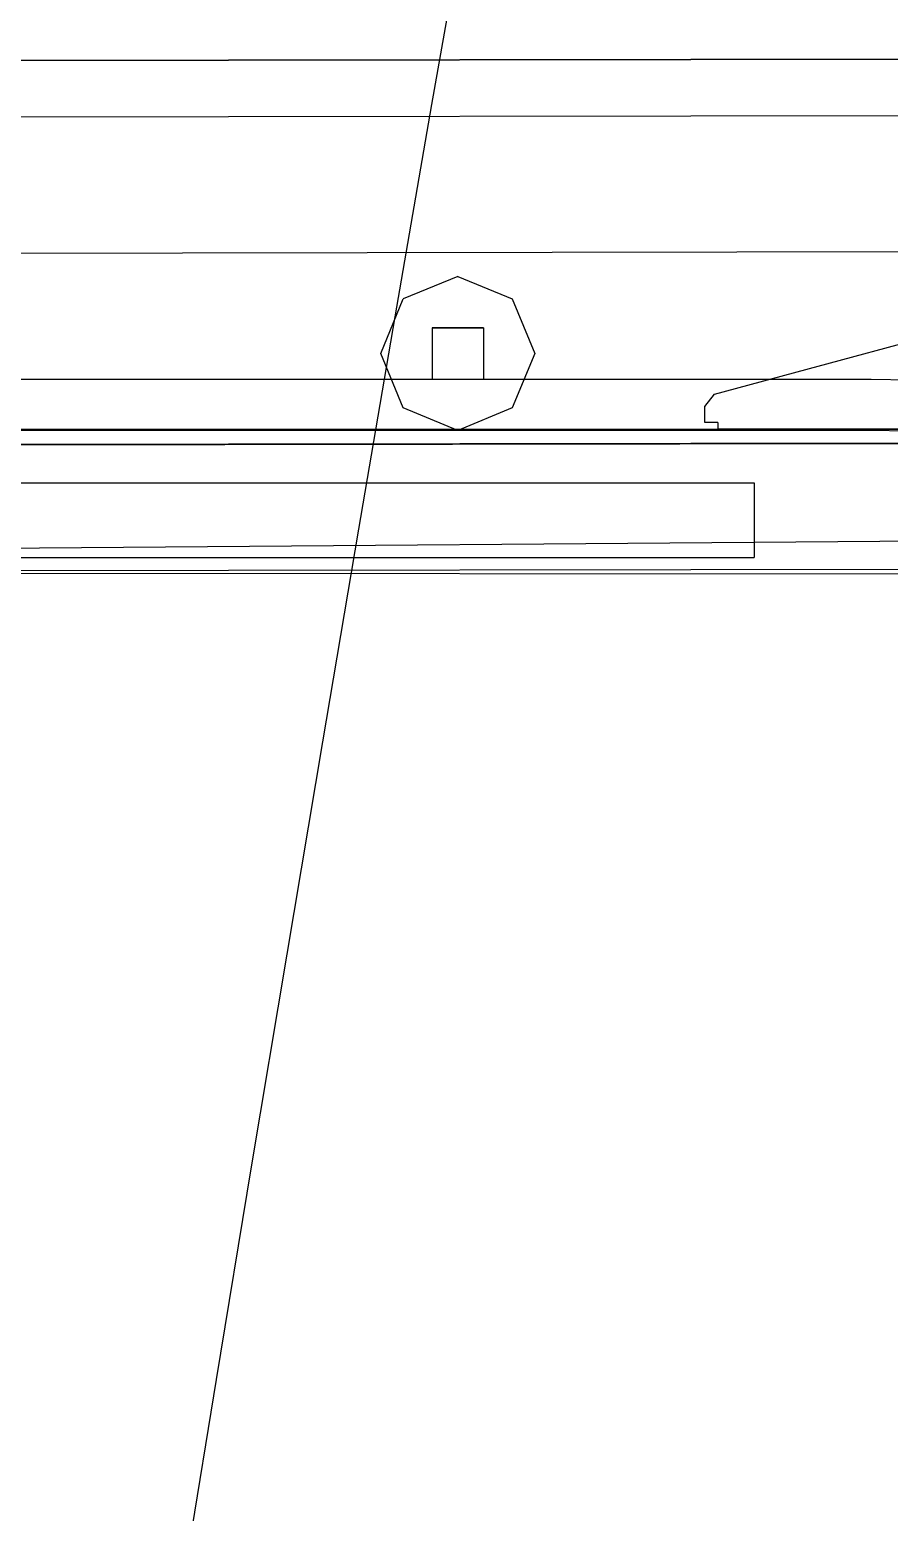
# Model space of a CAD drawing. Extents: x 11992 to 29481, y -6727 to 6811.
# Drawn here: x 19205.5 to 19272.5, y -3013.7 to -2898.2 of the extents above; entities that cross this region are included whole.
import ezdxf

# ---------------------------------------------------------------- set-up
doc = ezdxf.new("R2010")
doc.units = 0
doc.header["$MEASUREMENT"] = 0
doc.layers.get('0').update_dxf_attribs({"color": 8, "linetype": 'CONTINUOUS'})
doc.layers.add('zoylight 5回路', color=4, linetype='CONTINUOUS')

msp = doc.modelspace()

# ---------------------------------------------------------------- linework, layer by layer
for p, q in [((19290.31, -2900.44, -621.44), (18952.58, -2900.99, -621.44)), ((18952.58, -2900.99, -636.44), (19290.31, -2900.44, -636.44)), ((19290.31, -2900.44, -1059.44), (18952.58, -2900.99, -1059.44)), ((18952.58, -2900.99, -1074.44), (19290.31, -2900.44, -1074.44)), ((19290.31, -2900.44, -1497.44), (18952.58, -2900.99, -1497.44)), ((18952.58, -2900.99, -1512.44), (19290.31, -2900.44, -1512.44)), ((19290.31, -2900.44, -1935.44), (18952.58, -2900.99, -1935.44)), ((18952.58, -2900.99, -1950.44), (19290.31, -2900.44, -1950.44)), ((18953.01, -2905.38, -647.04), (19290.03, -2904.84, -647.04)), ((18953.01, -2905.38, -1085.04), (19290.03, -2904.84, -1085.04)), ((18953.01, -2905.38, -1523.04), (19290.03, -2904.84, -1523.04)), ((18953.01, -2905.38, -1961.04), (19290.03, -2904.84, -1961.04)), ((18954.04, -2915.99, -651.44), (19289.35, -2915.45, -651.44)), ((18954.04, -2915.99, -1089.44), (19289.35, -2915.45, -1089.44)), ((18954.04, -2915.99, -1527.44), (19289.35, -2915.45, -1527.44)), ((18954.04, -2915.99, -1965.44), (19289.35, -2915.45, -1965.44)), ((19238.87, -2917.41, -621.43), (19234.63, -2919.17, -621.43)), ((19238.87, -2917.41, -617.43), (19234.63, -2919.17, -617.43)), ((19238.87, -2917.41, -1059.43), (19234.63, -2919.17, -1059.43)), ((19238.87, -2917.41, -1055.43), (19234.63, -2919.17, -1055.43)), ((19238.87, -2917.41, -1497.43), (19234.63, -2919.17, -1497.43)), ((19238.87, -2917.41, -1493.43), (19234.63, -2919.17, -1493.43)), ((19238.87, -2917.41, -621.43), (19238.87, -2917.41, -617.43)), ((19238.87, -2917.41, -617.43), (19243.12, -2919.17, -617.43)), ((19238.87, -2917.41, -621.43), (19243.12, -2919.17, -621.43)), ((19238.87, -2917.41, -1059.43), (19238.87, -2917.41, -1055.43)), ((19238.87, -2917.41, -1055.43), (19243.12, -2919.17, -1055.43)), ((19238.87, -2917.41, -1059.43), (19243.12, -2919.17, -1059.43)), ((19238.87, -2917.41, -1497.43), (19238.87, -2917.41, -1493.43)), ((19238.87, -2917.41, -1493.43), (19243.12, -2919.17, -1493.43)), ((19238.87, -2917.41, -1497.43), (19243.12, -2919.17, -1497.43)), ((21679.61, -2919.41, 329.57), (19099.61, -2939.41, 329.57)), ((21679.61, -2919.41, -40.43), (19099.61, -2939.41, -40.43)), ((19232.87, -2923.41, -621.43), (19234.63, -2919.17, -621.43)), ((19232.87, -2923.41, -617.43), (19234.63, -2919.17, -617.43)), ((19232.87, -2923.41, -1059.43), (19234.63, -2919.17, -1059.43)), ((19232.87, -2923.41, -1055.43), (19234.63, -2919.17, -1055.43)), ((19232.87, -2923.41, -1497.43), (19234.63, -2919.17, -1497.43)), ((19232.87, -2923.41, -1493.43), (19234.63, -2919.17, -1493.43)), ((19234.63, -2919.17, -621.43), (19234.63, -2919.17, -617.43)), ((19234.63, -2919.17, -1059.43), (19234.63, -2919.17, -1055.43)), ((19234.63, -2919.17, -1497.43), (19234.63, -2919.17, -1493.43)), ((19243.12, -2919.17, -621.43), (19243.12, -2919.17, -617.43)), ((19243.12, -2919.17, -617.43), (19244.87, -2923.41, -617.43)), ((19243.12, -2919.17, -621.43), (19244.87, -2923.41, -621.43)), ((19243.12, -2919.17, -1059.43), (19243.12, -2919.17, -1055.43)), ((19243.12, -2919.17, -1055.43), (19244.87, -2923.41, -1055.43)), ((19243.12, -2919.17, -1059.43), (19244.87, -2923.41, -1059.43)), ((19243.12, -2919.17, -1497.43), (19243.12, -2919.17, -1493.43)), ((19243.12, -2919.17, -1493.43), (19244.87, -2923.41, -1493.43)), ((19243.12, -2919.17, -1497.43), (19244.87, -2923.41, -1497.43)), ((19236.87, -2921.41, -502.43), (19240.87, -2921.41, -502.43)), ((19240.87, -2921.41, -617.43), (19236.87, -2921.41, -617.43)), ((19236.87, -2921.41, -502.43), (19236.87, -2921.41, -617.43)), ((19236.87, -2921.41, -502.43), (19236.87, -2925.41, -502.43)), ((19236.87, -2921.41, -617.43), (19236.87, -2925.41, -617.43)), ((19236.87, -2921.41, -940.43), (19240.87, -2921.41, -940.43)), ((19240.87, -2921.41, -1055.43), (19236.87, -2921.41, -1055.43)), ((19236.87, -2921.41, -940.43), (19236.87, -2921.41, -1055.43)), ((19236.87, -2921.41, -940.43), (19236.87, -2925.41, -940.43)), ((19236.87, -2921.41, -1055.43), (19236.87, -2925.41, -1055.43)), ((19236.87, -2921.41, -1378.43), (19240.87, -2921.41, -1378.43)), ((19240.87, -2921.41, -1493.43), (19236.87, -2921.41, -1493.43)), ((19236.87, -2921.41, -1378.43), (19236.87, -2921.41, -1493.43)), ((19236.87, -2921.41, -1378.43), (19236.87, -2925.41, -1378.43)), ((19236.87, -2921.41, -1493.43), (19236.87, -2925.41, -1493.43)), ((19240.87, -2921.41, -502.43), (19240.87, -2921.41, -617.43)), ((19240.87, -2921.41, -502.43), (19240.87, -2925.41, -502.43)), ((19240.87, -2921.41, -617.43), (19240.87, -2925.41, -617.43)), ((19240.87, -2921.41, -940.43), (19240.87, -2921.41, -1055.43)), ((19240.87, -2921.41, -940.43), (19240.87, -2925.41, -940.43)), ((19240.87, -2921.41, -1055.43), (19240.87, -2925.41, -1055.43)), ((19240.87, -2921.41, -1378.43), (19240.87, -2921.41, -1493.43)), ((19240.87, -2921.41, -1378.43), (19240.87, -2925.41, -1378.43)), ((19240.87, -2921.41, -1493.43), (19240.87, -2925.41, -1493.43)), ((19258.87, -2926.59, -1590.54), (19278.34, -2921.32, -1590.54)), ((19258.87, -2926.59, -1570.54), (19278.34, -2921.32, -1570.54)), ((19258.87, -2926.59, -1912.04), (19278.34, -2921.32, -1912.04)), ((19258.87, -2926.59, -1892.04), (19278.34, -2921.32, -1892.04)), ((19234.63, -2927.65, -621.43), (19232.87, -2923.41, -621.43)), ((19234.63, -2927.65, -617.43), (19232.87, -2923.41, -617.43)), ((19232.87, -2923.41, -621.43), (19232.87, -2923.41, -617.43)), ((19234.63, -2927.65, -1059.43), (19232.87, -2923.41, -1059.43)), ((19234.63, -2927.65, -1055.43), (19232.87, -2923.41, -1055.43)), ((19232.87, -2923.41, -1059.43), (19232.87, -2923.41, -1055.43)), ((19234.63, -2927.65, -1497.43), (19232.87, -2923.41, -1497.43)), ((19234.63, -2927.65, -1493.43), (19232.87, -2923.41, -1493.43)), ((19232.87, -2923.41, -1497.43), (19232.87, -2923.41, -1493.43)), ((19244.87, -2923.41, -621.43), (19243.12, -2927.65, -621.43)), ((19244.87, -2923.41, -617.43), (19243.12, -2927.65, -617.43)), ((19244.87, -2923.41, -1059.43), (19243.12, -2927.65, -1059.43)), ((19244.87, -2923.41, -1055.43), (19243.12, -2927.65, -1055.43)), ((19244.87, -2923.41, -1497.43), (19243.12, -2927.65, -1497.43)), ((19244.87, -2923.41, -1493.43), (19243.12, -2927.65, -1493.43)), ((19244.87, -2923.41, -621.43), (19244.87, -2923.41, -617.43)), ((19244.87, -2923.41, -1059.43), (19244.87, -2923.41, -1055.43)), ((19244.87, -2923.41, -1497.43), (19244.87, -2923.41, -1493.43)), ((18978.17, -2925.41, -502.43), (19271.08, -2925.41, -502.43)), ((18978.17, -2925.41, -506.43), (19271.08, -2925.41, -506.43)), ((18978.17, -2925.41, -940.43), (19271.08, -2925.41, -940.43)), ((18978.17, -2925.41, -944.43), (19271.08, -2925.41, -944.43)), ((18978.17, -2925.41, -1378.43), (19271.08, -2925.41, -1378.43)), ((18978.17, -2925.41, -1382.43), (19271.08, -2925.41, -1382.43)), ((19236.87, -2925.41, -502.43), (19236.87, -2925.41, -617.43)), ((19236.87, -2925.41, -502.43), (19240.87, -2925.41, -502.43)), ((19236.87, -2925.41, -617.43), (19240.87, -2925.41, -617.43)), ((19236.87, -2925.41, -940.43), (19236.87, -2925.41, -1055.43)), ((19236.87, -2925.41, -940.43), (19240.87, -2925.41, -940.43)), ((19236.87, -2925.41, -1055.43), (19240.87, -2925.41, -1055.43)), ((19236.87, -2925.41, -1378.43), (19236.87, -2925.41, -1493.43)), ((19236.87, -2925.41, -1378.43), (19240.87, -2925.41, -1378.43)), ((19236.87, -2925.41, -1493.43), (19240.87, -2925.41, -1493.43)), ((19240.87, -2925.41, -502.43), (19240.87, -2925.41, -617.43)), ((19240.87, -2925.41, -940.43), (19240.87, -2925.41, -1055.43)), ((19240.87, -2925.41, -1378.43), (19240.87, -2925.41, -1493.43)), ((19271.08, -2925.41, -502.43), (19274.12, -2925.47, -502.43)), ((19271.08, -2925.41, -506.43), (19274.12, -2925.47, -506.43)), ((19271.08, -2925.41, -940.43), (19274.12, -2925.47, -940.43)), ((19271.08, -2925.41, -944.43), (19274.12, -2925.47, -944.43)), ((19271.08, -2925.41, -1378.43), (19274.12, -2925.47, -1378.43)), ((19271.08, -2925.41, -1382.43), (19274.12, -2925.47, -1382.43)), ((19258.13, -2927.56, -1590.54), (19258.87, -2926.59, -1590.54)), ((19258.13, -2927.56, -1570.54), (19258.87, -2926.59, -1570.54)), ((19258.13, -2927.56, -1912.04), (19258.87, -2926.59, -1912.04)), ((19258.13, -2927.56, -1892.04), (19258.87, -2926.59, -1892.04)), ((19258.87, -2926.59, -1590.54), (19258.87, -2926.59, -1570.54)), ((19258.87, -2926.59, -1912.04), (19258.87, -2926.59, -1892.04)), ((19238.87, -2929.41, -621.43), (19234.63, -2927.65, -621.43)), ((19238.87, -2929.41, -617.43), (19234.63, -2927.65, -617.43)), ((19234.63, -2927.65, -621.43), (19234.63, -2927.65, -617.43)), ((19238.87, -2929.41, -1059.43), (19234.63, -2927.65, -1059.43)), ((19238.87, -2929.41, -1055.43), (19234.63, -2927.65, -1055.43)), ((19234.63, -2927.65, -1059.43), (19234.63, -2927.65, -1055.43)), ((19238.87, -2929.41, -1497.43), (19234.63, -2927.65, -1497.43)), ((19238.87, -2929.41, -1493.43), (19234.63, -2927.65, -1493.43)), ((19234.63, -2927.65, -1497.43), (19234.63, -2927.65, -1493.43)), ((19243.12, -2927.65, -621.43), (19238.87, -2929.41, -621.43)), ((19243.12, -2927.65, -617.43), (19238.87, -2929.41, -617.43)), ((19243.12, -2927.65, -1059.43), (19238.87, -2929.41, -1059.43)), ((19243.12, -2927.65, -1055.43), (19238.87, -2929.41, -1055.43)), ((19243.12, -2927.65, -1497.43), (19238.87, -2929.41, -1497.43)), ((19243.12, -2927.65, -1493.43), (19238.87, -2929.41, -1493.43)), ((19243.12, -2927.65, -621.43), (19243.12, -2927.65, -617.43)), ((19243.12, -2927.65, -1059.43), (19243.12, -2927.65, -1055.43)), ((19243.12, -2927.65, -1497.43), (19243.12, -2927.65, -1493.43)), ((19258.13, -2928.79, -1590.54), (19258.13, -2927.56, -1590.54)), ((19258.13, -2928.79, -1570.54), (19258.13, -2927.56, -1570.54)), ((19258.13, -2927.56, -1590.54), (19258.13, -2927.56, -1570.54)), ((19258.13, -2928.79, -1912.04), (19258.13, -2927.56, -1912.04)), ((19258.13, -2928.79, -1892.04), (19258.13, -2927.56, -1892.04)), ((19258.13, -2927.56, -1912.04), (19258.13, -2927.56, -1892.04)), ((19278.11, -2929.33, -1527.86), (18971.58, -2929.33, -1527.86)), ((19278.11, -2929.33, -1934.86), (18971.58, -2929.33, -1934.86)), ((19271.04, -2929.41, -502.43), (18978.21, -2929.41, -502.43)), ((19271.04, -2929.41, -506.43), (18978.21, -2929.41, -506.43)), ((19271.04, -2929.41, -940.43), (18978.21, -2929.41, -940.43)), ((19271.04, -2929.41, -944.43), (18978.21, -2929.41, -944.43)), ((19271.04, -2929.41, -1378.43), (18978.21, -2929.41, -1378.43)), ((19271.04, -2929.41, -1382.43), (18978.21, -2929.41, -1382.43)), ((19238.87, -2929.41, -621.43), (19238.87, -2929.41, -617.43)), ((19238.87, -2929.41, -1059.43), (19238.87, -2929.41, -1055.43)), ((19238.87, -2929.41, -1497.43), (19238.87, -2929.41, -1493.43)), ((19259.14, -2928.79, -1590.54), (19258.13, -2928.79, -1590.54)), ((19259.14, -2928.79, -1570.54), (19258.13, -2928.79, -1570.54)), ((19258.13, -2928.79, -1590.54), (19258.13, -2928.79, -1570.54)), ((19259.14, -2928.79, -1912.04), (19258.13, -2928.79, -1912.04)), ((19259.14, -2928.79, -1892.04), (19258.13, -2928.79, -1892.04)), ((19258.13, -2928.79, -1912.04), (19258.13, -2928.79, -1892.04)), ((19259.14, -2928.79, -1590.54), (19259.14, -2929.29, -1590.54)), ((19259.14, -2928.79, -1570.54), (19259.14, -2929.29, -1570.54)), ((19259.14, -2928.79, -1590.54), (19259.14, -2928.79, -1570.54)), ((19259.14, -2928.79, -1912.04), (19259.14, -2929.29, -1912.04)), ((19259.14, -2928.79, -1892.04), (19259.14, -2929.29, -1892.04)), ((19259.14, -2928.79, -1912.04), (19259.14, -2928.79, -1892.04)), ((19276.71, -2929.31, -1590.54), (19259.14, -2929.29, -1590.54)), ((19259.14, -2929.29, -1570.54), (19276.71, -2929.31, -1570.54)), ((19259.14, -2929.29, -1590.54), (19259.14, -2929.29, -1570.54)), ((19276.71, -2929.31, -1912.04), (19259.14, -2929.29, -1912.04)), ((19259.14, -2929.29, -1892.04), (19276.71, -2929.31, -1892.04)), ((19259.14, -2929.29, -1912.04), (19259.14, -2929.29, -1892.04)), ((19273.97, -2929.47, -502.43), (19271.04, -2929.41, -502.43)), ((19273.97, -2929.47, -506.43), (19271.04, -2929.41, -506.43)), ((19273.97, -2929.47, -940.43), (19271.04, -2929.41, -940.43)), ((19273.97, -2929.47, -944.43), (19271.04, -2929.41, -944.43)), ((19273.97, -2929.47, -1378.43), (19271.04, -2929.41, -1378.43)), ((19273.97, -2929.47, -1382.43), (19271.04, -2929.41, -1382.43)), ((18965.81, -2930.87, -651.44), (19277.97, -2930.38, -651.44)), ((18965.81, -2930.87, -1089.44), (19277.97, -2930.38, -1089.44)), ((18965.81, -2930.87, -1527.44), (19277.97, -2930.38, -1527.44)), ((18965.81, -2930.87, -1965.44), (19277.97, -2930.38, -1965.44)), ((19273.93, -2930.47, -621.44), (18969.56, -2930.92, -621.44)), ((19273.93, -2930.47, -621.44), (18969.56, -2930.92, -621.44)), ((19273.93, -2930.47, -1059.44), (18969.56, -2930.92, -1059.44)), ((19273.93, -2930.47, -1059.44), (18969.56, -2930.92, -1059.44)), ((19273.93, -2930.47, -1497.44), (18969.56, -2930.92, -1497.44)), ((19273.93, -2930.47, -1497.44), (18969.56, -2930.92, -1497.44)), ((19273.93, -2930.47, -1935.44), (18969.56, -2930.92, -1935.44)), ((19273.93, -2930.47, -1935.44), (18969.56, -2930.92, -1935.44)), ((18986.98, -2933.51, -650.9), (19261.98, -2933.51, -650.9)), ((18986.98, -2933.51, -1088.9), (19261.98, -2933.51, -1088.9)), ((18986.98, -2933.51, -1526.9), (19261.98, -2933.51, -1526.9)), ((18986.98, -2933.51, -1964.9), (19261.98, -2933.51, -1964.9)), ((19261.98, -2933.51, -650.9), (19261.98, -2939.31, -645.1)), ((19261.98, -2933.51, -1088.9), (19261.98, -2939.31, -1083.1)), ((19261.98, -2933.51, -1526.9), (19261.98, -2939.31, -1521.1)), ((19261.98, -2933.51, -1964.9), (19261.98, -2939.31, -1959.1)), ((18986.98, -2939.31, -645.1), (19261.98, -2939.31, -645.1)), ((18986.98, -2939.31, -1083.1), (19261.98, -2939.31, -1083.1)), ((18986.98, -2939.31, -1521.1), (19261.98, -2939.31, -1521.1)), ((18986.98, -2939.31, -1959.1), (19261.98, -2939.31, -1959.1)), ((18968.82, -2940.68, -634.44), (19275.05, -2940.22, -634.44)), ((18968.82, -2940.68, -1072.44), (19275.05, -2940.22, -1072.44)), ((18968.82, -2940.68, -1510.44), (19275.05, -2940.22, -1510.44)), ((18968.82, -2940.68, -1948.44), (19275.05, -2940.22, -1948.44)), ((19276.03, -2940.61, -634.44), (18975.71, -2940.46, -634.44)), ((19276.03, -2940.61, -1072.44), (18975.71, -2940.46, -1072.44)), ((19276.03, -2940.61, -1510.44), (18975.71, -2940.46, -1510.44)), ((19276.03, -2940.61, -1948.44), (18975.71, -2940.46, -1948.44))]:
    msp.add_line(p, q)
at = {"layer": 'zoylight 5回路', "linetype": 'Continuous'}
msp.add_arc((29681.43, -4718.89), 10601.1, 162.137737, 185.408219, dxfattribs=at)

doc.saveas('drawing.dxf')
